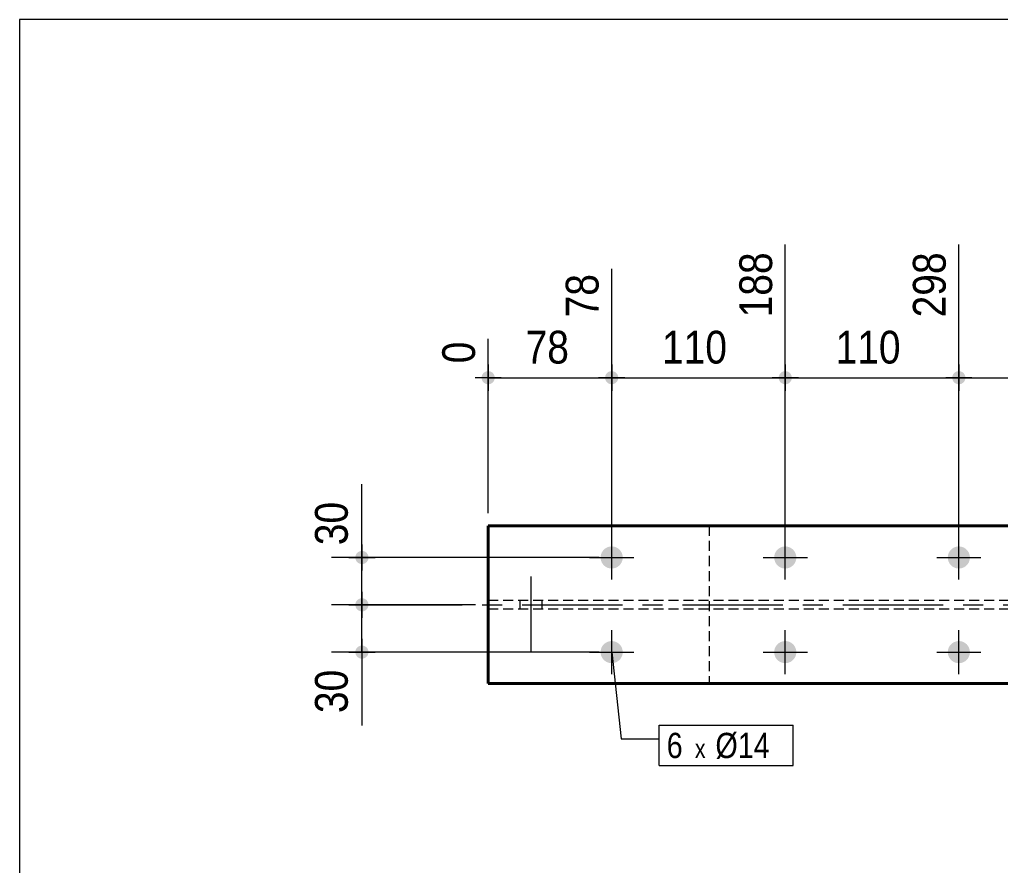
# Model space of a CAD drawing. Header units: millimetres. Extents: x 2 to 287, y 5 to 195.
# Drawn here: x 5 to 82.7, y 128 to 195 of the extents above; entities that cross this region are included whole.
import ezdxf

# ---------------------------------------------------------------- set-up
doc = ezdxf.new("R2010")
doc.units = ezdxf.units.MM
for name, pattern in [('AXES', [12.7, 7.9375, -1.5875, 1.5875, -1.5875]), ('CACHE2', [1.190625, 0.79375, -0.396875]), ('INTERROMPUX2', [9.525, 6.35, -3.175])]:
    doc.linetypes.add(name, pattern=pattern)
for name, color, linetype, lineweight in [('Axe', 1, 'Continuous', 0), ('Boulon', 7, 'Continuous', 0), ('Cache', 7, 'Continuous', 0), ('Cotation', 7, 'Continuous', 0), ('Désignation boulon', 3, 'Continuous', 0), ('Feuille dessin', 5, 'Continuous', 0), ('Piece', 2, 'Continuous', 0)]:
    doc.layers.add(name, color=color, linetype=linetype, lineweight=lineweight)
doc.styles.add('ARIAL', font='ARIAL.TTF')
doc.styles.add('COMIC_SANS_MS', font='COMIC.TTF')

# ---------------------------------------------------------------- blocks, each defined once
blk = doc.blocks.new('*A9')
at = {"layer": 'Boulon'}
for points in [[(52.771, 152.325), (52.768, 152.282), (52.763, 152.24), (52.755, 152.197), (52.746, 152.155), (52.735, 152.114), (52.721, 152.073), (52.706, 152.033), (52.688, 151.994), (52.669, 151.955), (52.648, 151.918), (52.625, 151.882), (52.6, 151.847), (52.574, 151.813), (52.546, 151.78), (52.516, 151.749), (52.485, 151.72), (52.452, 151.692), (52.419, 151.665), (52.383, 151.64), (52.347, 151.617), (52.31, 151.596), (52.271, 151.577), (52.232, 151.56), (52.192, 151.544), (52.151, 151.531), (52.11, 151.519), (52.068, 151.51), (52.026, 151.502), (51.983, 151.497), (51.94, 151.494), (51.897, 151.493), (51.854, 151.494), (51.812, 151.497), (51.769, 151.502), (51.727, 151.51), (51.685, 151.519), (51.643, 151.531), (51.603, 151.544), (51.562, 151.56), (51.523, 151.577), (51.485, 151.596), (51.447, 151.617), (51.411, 151.64), (51.376, 151.665), (51.342, 151.692), (51.31, 151.72), (51.279, 151.749), (51.249, 151.78), (51.221, 151.813), (51.194, 151.847), (51.17, 151.882), (51.147, 151.918), (51.126, 151.955), (51.106, 151.994), (51.089, 152.033), (51.073, 152.073), (51.06, 152.114), (51.049, 152.155), (51.039, 152.197), (51.032, 152.24), (51.027, 152.282), (51.023, 152.325), (51.022, 152.368), (51.023, 152.411), (51.027, 152.454), (51.032, 152.496), (51.039, 152.539), (51.049, 152.581), (51.06, 152.622), (51.073, 152.663), (51.089, 152.703), (51.106, 152.742), (51.126, 152.78), (51.147, 152.818), (51.17, 152.854), (51.194, 152.889), (51.221, 152.923), (51.249, 152.956), (51.279, 152.987), (51.31, 153.016), (51.342, 153.044), (51.376, 153.071), (51.411, 153.095), (51.447, 153.118), (51.485, 153.14), (51.523, 153.159), (51.562, 153.176), (51.603, 153.192), (51.643, 153.205), (51.685, 153.217), (51.727, 153.226), (51.769, 153.233), (51.812, 153.239), (51.854, 153.242), (51.897, 153.243), (51.94, 153.242), (51.983, 153.239), (52.026, 153.233), (52.068, 153.226), (52.11, 153.217), (52.151, 153.205), (52.192, 153.192), (52.232, 153.176), (52.271, 153.159), (52.31, 153.14), (52.347, 153.118), (52.383, 153.095), (52.419, 153.071), (52.452, 153.044), (52.485, 153.016), (52.516, 152.987), (52.546, 152.956), (52.574, 152.923), (52.6, 152.889), (52.625, 152.854), (52.648, 152.818), (52.669, 152.78), (52.688, 152.742), (52.706, 152.703), (52.721, 152.663), (52.735, 152.622), (52.746, 152.581), (52.755, 152.539), (52.763, 152.496), (52.768, 152.454), (52.771, 152.411), (52.772, 152.368)], [(66.521, 152.325), (66.518, 152.282), (66.513, 152.24), (66.505, 152.197), (66.496, 152.155), (66.485, 152.114), (66.471, 152.073), (66.456, 152.033), (66.438, 151.994), (66.419, 151.955), (66.398, 151.918), (66.375, 151.882), (66.35, 151.847), (66.324, 151.813), (66.296, 151.78), (66.266, 151.749), (66.235, 151.72), (66.202, 151.692), (66.169, 151.665), (66.133, 151.64), (66.097, 151.617), (66.06, 151.596), (66.021, 151.577), (65.982, 151.56), (65.942, 151.544), (65.901, 151.531), (65.86, 151.519), (65.818, 151.51), (65.776, 151.502), (65.733, 151.497), (65.69, 151.494), (65.647, 151.493), (65.604, 151.494), (65.562, 151.497), (65.519, 151.502), (65.477, 151.51), (65.435, 151.519), (65.393, 151.531), (65.353, 151.544), (65.312, 151.56), (65.273, 151.577), (65.235, 151.596), (65.197, 151.617), (65.161, 151.64), (65.126, 151.665), (65.092, 151.692), (65.06, 151.72), (65.029, 151.749), (64.999, 151.78), (64.971, 151.813), (64.944, 151.847), (64.92, 151.882), (64.897, 151.918), (64.876, 151.955), (64.856, 151.994), (64.839, 152.033), (64.823, 152.073), (64.81, 152.114), (64.799, 152.155), (64.789, 152.197), (64.782, 152.24), (64.777, 152.282), (64.773, 152.325), (64.772, 152.368), (64.773, 152.411), (64.777, 152.454), (64.782, 152.496), (64.789, 152.539), (64.799, 152.581), (64.81, 152.622), (64.823, 152.663), (64.839, 152.703), (64.856, 152.742), (64.876, 152.78), (64.897, 152.818), (64.92, 152.854), (64.944, 152.889), (64.971, 152.923), (64.999, 152.956), (65.029, 152.987), (65.06, 153.016), (65.092, 153.044), (65.126, 153.071), (65.161, 153.095), (65.197, 153.118), (65.235, 153.14), (65.273, 153.159), (65.312, 153.176), (65.353, 153.192), (65.393, 153.205), (65.435, 153.217), (65.477, 153.226), (65.519, 153.233), (65.562, 153.239), (65.604, 153.242), (65.647, 153.243), (65.69, 153.242), (65.733, 153.239), (65.776, 153.233), (65.818, 153.226), (65.86, 153.217), (65.901, 153.205), (65.942, 153.192), (65.982, 153.176), (66.021, 153.159), (66.06, 153.14), (66.097, 153.118), (66.133, 153.095), (66.169, 153.071), (66.202, 153.044), (66.235, 153.016), (66.266, 152.987), (66.296, 152.956), (66.324, 152.923), (66.35, 152.889), (66.375, 152.854), (66.398, 152.818), (66.419, 152.78), (66.438, 152.742), (66.456, 152.703), (66.471, 152.663), (66.485, 152.622), (66.496, 152.581), (66.505, 152.539), (66.513, 152.496), (66.518, 152.454), (66.521, 152.411), (66.522, 152.368)], [(80.271, 152.325), (80.268, 152.282), (80.263, 152.24), (80.255, 152.197), (80.246, 152.155), (80.235, 152.114), (80.221, 152.073), (80.206, 152.033), (80.188, 151.994), (80.169, 151.955), (80.148, 151.918), (80.125, 151.882), (80.1, 151.847), (80.074, 151.813), (80.046, 151.78), (80.016, 151.749), (79.985, 151.72), (79.952, 151.692), (79.919, 151.665), (79.883, 151.64), (79.847, 151.617), (79.81, 151.596), (79.771, 151.577), (79.732, 151.56), (79.692, 151.544), (79.651, 151.531), (79.61, 151.519), (79.568, 151.51), (79.526, 151.502), (79.483, 151.497), (79.44, 151.494), (79.397, 151.493), (79.354, 151.494), (79.312, 151.497), (79.269, 151.502), (79.227, 151.51), (79.185, 151.519), (79.143, 151.531), (79.103, 151.544), (79.062, 151.56), (79.023, 151.577), (78.985, 151.596), (78.947, 151.617), (78.911, 151.64), (78.876, 151.665), (78.842, 151.692), (78.81, 151.72), (78.779, 151.749), (78.749, 151.78), (78.721, 151.813), (78.694, 151.847), (78.67, 151.882), (78.647, 151.918), (78.626, 151.955), (78.606, 151.994), (78.589, 152.033), (78.573, 152.073), (78.56, 152.114), (78.549, 152.155), (78.539, 152.197), (78.532, 152.24), (78.527, 152.282), (78.523, 152.325), (78.522, 152.368), (78.523, 152.411), (78.527, 152.454), (78.532, 152.496), (78.539, 152.539), (78.549, 152.581), (78.56, 152.622), (78.573, 152.663), (78.589, 152.703), (78.606, 152.742), (78.626, 152.78), (78.647, 152.818), (78.67, 152.854), (78.694, 152.889), (78.721, 152.923), (78.749, 152.956), (78.779, 152.987), (78.81, 153.016), (78.842, 153.044), (78.876, 153.071), (78.911, 153.095), (78.947, 153.118), (78.985, 153.14), (79.023, 153.159), (79.062, 153.176), (79.103, 153.192), (79.143, 153.205), (79.185, 153.217), (79.227, 153.226), (79.269, 153.233), (79.312, 153.239), (79.354, 153.242), (79.397, 153.243), (79.44, 153.242), (79.483, 153.239), (79.526, 153.233), (79.568, 153.226), (79.61, 153.217), (79.651, 153.205), (79.692, 153.192), (79.732, 153.176), (79.771, 153.159), (79.81, 153.14), (79.847, 153.118), (79.883, 153.095), (79.919, 153.071), (79.952, 153.044), (79.985, 153.016), (80.016, 152.987), (80.046, 152.956), (80.074, 152.923), (80.1, 152.889), (80.125, 152.854), (80.148, 152.818), (80.169, 152.78), (80.188, 152.742), (80.206, 152.703), (80.221, 152.663), (80.235, 152.622), (80.246, 152.581), (80.255, 152.539), (80.263, 152.496), (80.268, 152.454), (80.271, 152.411), (80.272, 152.368)], [(52.771, 144.825), (52.768, 144.782), (52.763, 144.74), (52.755, 144.697), (52.746, 144.655), (52.735, 144.614), (52.721, 144.573), (52.706, 144.533), (52.688, 144.494), (52.669, 144.455), (52.648, 144.418), (52.625, 144.382), (52.6, 144.347), (52.574, 144.313), (52.546, 144.28), (52.516, 144.249), (52.485, 144.22), (52.452, 144.192), (52.419, 144.165), (52.383, 144.14), (52.347, 144.117), (52.31, 144.096), (52.271, 144.077), (52.232, 144.06), (52.192, 144.044), (52.151, 144.031), (52.11, 144.019), (52.068, 144.01), (52.026, 144.002), (51.983, 143.997), (51.94, 143.994), (51.897, 143.993), (51.854, 143.994), (51.812, 143.997), (51.769, 144.002), (51.727, 144.01), (51.685, 144.019), (51.643, 144.031), (51.603, 144.044), (51.562, 144.06), (51.523, 144.077), (51.485, 144.096), (51.447, 144.117), (51.411, 144.14), (51.376, 144.165), (51.342, 144.192), (51.31, 144.22), (51.279, 144.249), (51.249, 144.28), (51.221, 144.313), (51.194, 144.347), (51.17, 144.382), (51.147, 144.418), (51.126, 144.455), (51.106, 144.494), (51.089, 144.533), (51.073, 144.573), (51.06, 144.614), (51.049, 144.655), (51.039, 144.697), (51.032, 144.74), (51.027, 144.782), (51.023, 144.825), (51.022, 144.868), (51.023, 144.911), (51.027, 144.954), (51.032, 144.996), (51.039, 145.039), (51.049, 145.081), (51.06, 145.122), (51.073, 145.163), (51.089, 145.203), (51.106, 145.242), (51.126, 145.28), (51.147, 145.318), (51.17, 145.354), (51.194, 145.389), (51.221, 145.423), (51.249, 145.456), (51.279, 145.487), (51.31, 145.516), (51.342, 145.544), (51.376, 145.571), (51.411, 145.595), (51.447, 145.618), (51.485, 145.64), (51.523, 145.659), (51.562, 145.676), (51.603, 145.692), (51.643, 145.705), (51.685, 145.717), (51.727, 145.726), (51.769, 145.733), (51.812, 145.739), (51.854, 145.742), (51.897, 145.743), (51.94, 145.742), (51.983, 145.739), (52.026, 145.733), (52.068, 145.726), (52.11, 145.717), (52.151, 145.705), (52.192, 145.692), (52.232, 145.676), (52.271, 145.659), (52.31, 145.64), (52.347, 145.618), (52.383, 145.595), (52.419, 145.571), (52.452, 145.544), (52.485, 145.516), (52.516, 145.487), (52.546, 145.456), (52.574, 145.423), (52.6, 145.389), (52.625, 145.354), (52.648, 145.318), (52.669, 145.28), (52.688, 145.242), (52.706, 145.203), (52.721, 145.163), (52.735, 145.122), (52.746, 145.081), (52.755, 145.039), (52.763, 144.996), (52.768, 144.954), (52.771, 144.911), (52.772, 144.868)], [(66.521, 144.825), (66.518, 144.782), (66.513, 144.74), (66.505, 144.697), (66.496, 144.655), (66.485, 144.614), (66.471, 144.573), (66.456, 144.533), (66.438, 144.494), (66.419, 144.455), (66.398, 144.418), (66.375, 144.382), (66.35, 144.347), (66.324, 144.313), (66.296, 144.28), (66.266, 144.249), (66.235, 144.22), (66.202, 144.192), (66.169, 144.165), (66.133, 144.14), (66.097, 144.117), (66.06, 144.096), (66.021, 144.077), (65.982, 144.06), (65.942, 144.044), (65.901, 144.031), (65.86, 144.019), (65.818, 144.01), (65.776, 144.002), (65.733, 143.997), (65.69, 143.994), (65.647, 143.993), (65.604, 143.994), (65.562, 143.997), (65.519, 144.002), (65.477, 144.01), (65.435, 144.019), (65.393, 144.031), (65.353, 144.044), (65.312, 144.06), (65.273, 144.077), (65.235, 144.096), (65.197, 144.117), (65.161, 144.14), (65.126, 144.165), (65.092, 144.192), (65.06, 144.22), (65.029, 144.249), (64.999, 144.28), (64.971, 144.313), (64.944, 144.347), (64.92, 144.382), (64.897, 144.418), (64.876, 144.455), (64.856, 144.494), (64.839, 144.533), (64.823, 144.573), (64.81, 144.614), (64.799, 144.655), (64.789, 144.697), (64.782, 144.74), (64.777, 144.782), (64.773, 144.825), (64.772, 144.868), (64.773, 144.911), (64.777, 144.954), (64.782, 144.996), (64.789, 145.039), (64.799, 145.081), (64.81, 145.122), (64.823, 145.163), (64.839, 145.203), (64.856, 145.242), (64.876, 145.28), (64.897, 145.318), (64.92, 145.354), (64.944, 145.389), (64.971, 145.423), (64.999, 145.456), (65.029, 145.487), (65.06, 145.516), (65.092, 145.544), (65.126, 145.571), (65.161, 145.595), (65.197, 145.618), (65.235, 145.64), (65.273, 145.659), (65.312, 145.676), (65.353, 145.692), (65.393, 145.705), (65.435, 145.717), (65.477, 145.726), (65.519, 145.733), (65.562, 145.739), (65.604, 145.742), (65.647, 145.743), (65.69, 145.742), (65.733, 145.739), (65.776, 145.733), (65.818, 145.726), (65.86, 145.717), (65.901, 145.705), (65.942, 145.692), (65.982, 145.676), (66.021, 145.659), (66.06, 145.64), (66.097, 145.618), (66.133, 145.595), (66.169, 145.571), (66.202, 145.544), (66.235, 145.516), (66.266, 145.487), (66.296, 145.456), (66.324, 145.423), (66.35, 145.389), (66.375, 145.354), (66.398, 145.318), (66.419, 145.28), (66.438, 145.242), (66.456, 145.203), (66.471, 145.163), (66.485, 145.122), (66.496, 145.081), (66.505, 145.039), (66.513, 144.996), (66.518, 144.954), (66.521, 144.911), (66.522, 144.868)], [(80.271, 144.825), (80.268, 144.782), (80.263, 144.74), (80.255, 144.697), (80.246, 144.655), (80.235, 144.614), (80.221, 144.573), (80.206, 144.533), (80.188, 144.494), (80.169, 144.455), (80.148, 144.418), (80.125, 144.382), (80.1, 144.347), (80.074, 144.313), (80.046, 144.28), (80.016, 144.249), (79.985, 144.22), (79.952, 144.192), (79.919, 144.165), (79.883, 144.14), (79.847, 144.117), (79.81, 144.096), (79.771, 144.077), (79.732, 144.06), (79.692, 144.044), (79.651, 144.031), (79.61, 144.019), (79.568, 144.01), (79.526, 144.002), (79.483, 143.997), (79.44, 143.994), (79.397, 143.993), (79.354, 143.994), (79.312, 143.997), (79.269, 144.002), (79.227, 144.01), (79.185, 144.019), (79.143, 144.031), (79.103, 144.044), (79.062, 144.06), (79.023, 144.077), (78.985, 144.096), (78.947, 144.117), (78.911, 144.14), (78.876, 144.165), (78.842, 144.192), (78.81, 144.22), (78.779, 144.249), (78.749, 144.28), (78.721, 144.313), (78.694, 144.347), (78.67, 144.382), (78.647, 144.418), (78.626, 144.455), (78.606, 144.494), (78.589, 144.533), (78.573, 144.573), (78.56, 144.614), (78.549, 144.655), (78.539, 144.697), (78.532, 144.74), (78.527, 144.782), (78.523, 144.825), (78.522, 144.868), (78.523, 144.911), (78.527, 144.954), (78.532, 144.996), (78.539, 145.039), (78.549, 145.081), (78.56, 145.122), (78.573, 145.163), (78.589, 145.203), (78.606, 145.242), (78.626, 145.28), (78.647, 145.318), (78.67, 145.354), (78.694, 145.389), (78.721, 145.423), (78.749, 145.456), (78.779, 145.487), (78.81, 145.516), (78.842, 145.544), (78.876, 145.571), (78.911, 145.595), (78.947, 145.618), (78.985, 145.64), (79.023, 145.659), (79.062, 145.676), (79.103, 145.692), (79.143, 145.705), (79.185, 145.717), (79.227, 145.726), (79.269, 145.733), (79.312, 145.739), (79.354, 145.742), (79.397, 145.743), (79.44, 145.742), (79.483, 145.739), (79.526, 145.733), (79.568, 145.726), (79.61, 145.717), (79.651, 145.705), (79.692, 145.692), (79.732, 145.676), (79.771, 145.659), (79.81, 145.64), (79.847, 145.618), (79.883, 145.595), (79.919, 145.571), (79.952, 145.544), (79.985, 145.516), (80.016, 145.487), (80.046, 145.456), (80.074, 145.423), (80.1, 145.389), (80.125, 145.354), (80.148, 145.318), (80.169, 145.28), (80.188, 145.242), (80.206, 145.203), (80.221, 145.163), (80.235, 145.122), (80.246, 145.081), (80.255, 145.039), (80.263, 144.996), (80.268, 144.954), (80.271, 144.911), (80.272, 144.868)]]:
    blk.add_hatch(color=256, dxfattribs=at).paths.add_polyline_path(points, flags=17)
at = {"layer": 'Boulon', "linetype": 'Continuous', "lineweight": 0}
for p, q in [((51.897, 150.618), (51.897, 154.118)), ((65.647, 150.618), (65.647, 154.118)), ((79.397, 150.618), (79.397, 154.118)), ((50.147, 152.368), (53.647, 152.368)), ((63.897, 152.368), (67.397, 152.368)), ((77.647, 152.368), (81.147, 152.368)), ((51.897, 143.118), (51.897, 146.618)), ((65.647, 143.118), (65.647, 146.618)), ((79.397, 143.118), (79.397, 146.618)), ((50.147, 144.868), (53.647, 144.868)), ((63.897, 144.868), (67.397, 144.868)), ((77.647, 144.868), (81.147, 144.868))]:
    blk.add_line(p, q, dxfattribs=at)
blk = doc.blocks.new('*A11')
at = {"layer": 'Boulon', "linetype": 'INTERROMPUX2', "lineweight": 0}
for p, q in [((45.492089, 150.867769), (45.492089, 144.867769)), ((45.492089, 150.867769), (45.492089, 144.867769)), ((44.617089, 148.967769), (44.617089, 148.267769)), ((44.617089, 148.967769), (44.617089, 148.267769)), ((46.367089, 148.967769), (46.367089, 148.267769)), ((46.367089, 148.967769), (46.367089, 148.267769))]:
    blk.add_line(p, q, dxfattribs=at)
blk = doc.blocks.new('*A12')
at = {"layer": 'Axe', "color": 1, "linetype": 'AXES', "lineweight": 15}
blk.add_line((32.114848, 148.617769), (110.768494, 148.617769), dxfattribs=at)
at = {"layer": 'Cache', "color": 7, "linetype": 'CACHE2', "lineweight": 20}
for p, q in [((59.616037, 154.867769), (59.616037, 142.367769)), ((110.768494, 148.967769), (42.114848, 148.967769)), ((110.768494, 148.267769), (42.114848, 148.267769))]:
    blk.add_line(p, q, dxfattribs=at)
at = {"layer": 'Piece', "color": 2, "linetype": 'Continuous', "lineweight": 40}
for p, q in [((42.114848, 142.367769), (42.114848, 154.867769)), ((42.114848, 154.867769), (110.768494, 154.867769)), ((110.768494, 142.367769), (42.114848, 142.367769))]:
    blk.add_line(p, q, dxfattribs=at)
blk = doc.blocks.new('*A13')
at = {"layer": 'Feuille dessin', "linetype": 'Continuous', "lineweight": 0}
for p, q in [((282, 195), (5, 195)), ((5, 195), (5, 5))]:
    blk.add_line(p, q, dxfattribs=at)
blk = doc.blocks.new('*A34')
at = {"layer": 'Cotation'}
for points in [[(32.089, 148.098), (32.064, 148.1), (32.039, 148.103), (32.013, 148.108), (31.988, 148.113), (31.964, 148.12), (31.94, 148.128), (31.916, 148.137), (31.893, 148.148), (31.87, 148.159), (31.848, 148.172), (31.826, 148.185), (31.805, 148.2), (31.785, 148.216), (31.766, 148.232), (31.747, 148.25), (31.73, 148.269), (31.713, 148.288), (31.697, 148.308), (31.682, 148.329), (31.669, 148.35), (31.656, 148.373), (31.645, 148.395), (31.634, 148.419), (31.625, 148.443), (31.617, 148.467), (31.61, 148.491), (31.605, 148.516), (31.6, 148.541), (31.597, 148.567), (31.595, 148.592), (31.595, 148.618), (31.595, 148.643), (31.597, 148.669), (31.6, 148.694), (31.605, 148.719), (31.61, 148.744), (31.617, 148.769), (31.625, 148.793), (31.634, 148.817), (31.645, 148.84), (31.656, 148.863), (31.669, 148.885), (31.682, 148.907), (31.697, 148.928), (31.713, 148.948), (31.73, 148.967), (31.747, 148.985), (31.766, 149.003), (31.785, 149.02), (31.805, 149.035), (31.826, 149.05), (31.848, 149.064), (31.87, 149.076), (31.893, 149.088), (31.916, 149.098), (31.94, 149.107), (31.964, 149.115), (31.988, 149.122), (32.013, 149.128), (32.039, 149.132), (32.064, 149.135), (32.089, 149.137), (32.115, 149.138), (32.14, 149.137), (32.166, 149.135), (32.191, 149.132), (32.216, 149.128), (32.241, 149.122), (32.266, 149.115), (32.29, 149.107), (32.314, 149.098), (32.337, 149.088), (32.36, 149.076), (32.382, 149.064), (32.404, 149.05), (32.425, 149.035), (32.445, 149.02), (32.464, 149.003), (32.483, 148.985), (32.5, 148.967), (32.517, 148.948), (32.533, 148.928), (32.547, 148.907), (32.561, 148.885), (32.573, 148.863), (32.585, 148.84), (32.595, 148.817), (32.604, 148.793), (32.612, 148.769), (32.619, 148.744), (32.625, 148.719), (32.629, 148.694), (32.632, 148.669), (32.634, 148.643), (32.635, 148.618), (32.634, 148.592), (32.632, 148.567), (32.629, 148.541), (32.625, 148.516), (32.619, 148.491), (32.612, 148.467), (32.604, 148.443), (32.595, 148.419), (32.585, 148.395), (32.573, 148.373), (32.561, 148.35), (32.547, 148.329), (32.533, 148.308), (32.517, 148.288), (32.5, 148.269), (32.483, 148.25), (32.464, 148.232), (32.445, 148.216), (32.425, 148.2), (32.404, 148.185), (32.382, 148.172), (32.36, 148.159), (32.337, 148.148), (32.314, 148.137), (32.29, 148.128), (32.266, 148.12), (32.241, 148.113), (32.216, 148.108), (32.191, 148.103), (32.166, 148.1), (32.14, 148.098), (32.115, 148.098)], [(32.089, 144.349), (32.064, 144.35), (32.039, 144.354), (32.013, 144.358), (31.988, 144.364), (31.964, 144.37), (31.94, 144.378), (31.916, 144.388), (31.893, 144.398), (31.87, 144.409), (31.848, 144.422), (31.826, 144.436), (31.805, 144.45), (31.785, 144.466), (31.766, 144.483), (31.747, 144.5), (31.73, 144.519), (31.713, 144.538), (31.697, 144.558), (31.682, 144.579), (31.669, 144.601), (31.656, 144.623), (31.645, 144.646), (31.634, 144.669), (31.625, 144.693), (31.617, 144.717), (31.61, 144.742), (31.605, 144.767), (31.6, 144.792), (31.597, 144.817), (31.595, 144.842), (31.595, 144.868), (31.595, 144.893), (31.597, 144.919), (31.6, 144.944), (31.605, 144.969), (31.61, 144.994), (31.617, 145.019), (31.625, 145.043), (31.634, 145.067), (31.645, 145.09), (31.656, 145.113), (31.669, 145.135), (31.682, 145.157), (31.697, 145.178), (31.713, 145.198), (31.73, 145.217), (31.747, 145.236), (31.766, 145.253), (31.785, 145.27), (31.805, 145.286), (31.826, 145.3), (31.848, 145.314), (31.87, 145.327), (31.893, 145.338), (31.916, 145.348), (31.94, 145.358), (31.964, 145.366), (31.988, 145.372), (32.013, 145.378), (32.039, 145.382), (32.064, 145.385), (32.089, 145.387), (32.115, 145.388), (32.14, 145.387), (32.166, 145.385), (32.191, 145.382), (32.216, 145.378), (32.241, 145.372), (32.266, 145.366), (32.29, 145.358), (32.314, 145.348), (32.337, 145.338), (32.36, 145.327), (32.382, 145.314), (32.404, 145.3), (32.425, 145.286), (32.445, 145.27), (32.464, 145.253), (32.483, 145.236), (32.5, 145.217), (32.517, 145.198), (32.533, 145.178), (32.547, 145.157), (32.561, 145.135), (32.573, 145.113), (32.585, 145.09), (32.595, 145.067), (32.604, 145.043), (32.612, 145.019), (32.619, 144.994), (32.625, 144.969), (32.629, 144.944), (32.632, 144.919), (32.634, 144.893), (32.635, 144.868), (32.634, 144.842), (32.632, 144.817), (32.629, 144.792), (32.625, 144.767), (32.619, 144.742), (32.612, 144.717), (32.604, 144.693), (32.595, 144.669), (32.585, 144.646), (32.573, 144.623), (32.561, 144.601), (32.547, 144.579), (32.533, 144.558), (32.517, 144.538), (32.5, 144.519), (32.483, 144.5), (32.464, 144.483), (32.445, 144.466), (32.425, 144.45), (32.404, 144.436), (32.382, 144.422), (32.36, 144.409), (32.337, 144.398), (32.314, 144.388), (32.29, 144.378), (32.266, 144.37), (32.241, 144.364), (32.216, 144.358), (32.191, 144.354), (32.166, 144.35), (32.14, 144.349), (32.115, 144.348)]]:
    blk.add_hatch(color=256, dxfattribs=at).paths.add_polyline_path(points, flags=17)
at = {"layer": 'Cotation', "linetype": 'Continuous', "lineweight": 0}
for p, q in [((32.115, 149.658), (32.115, 147.578)), ((32.115, 148.618), (32.115, 149.658)), ((41.115, 148.618), (29.695, 148.618)), ((31.075, 148.618), (33.155, 148.618)), ((32.115, 144.868), (32.115, 148.618)), ((32.115, 145.908), (32.115, 143.828)), ((50.897, 144.868), (29.695, 144.868)), ((31.075, 144.868), (33.155, 144.868)), ((32.115, 144.868), (32.115, 139.061)), ((32.115, 144.868), (32.115, 139.061))]:
    blk.add_line(p, q, dxfattribs=at)
at = {"layer": 'Cotation'}
for p in [(32.115, 148.618), (32.115, 144.868)]:
    blk.add_point(p, dxfattribs=at)
at = {"layer": 'Cotation', "style": 'ARIAL', "width": 0.85}
blk.add_text('30', height=2.6, rotation=90.00021, dxfattribs=at).set_placement((30.995, 140.036))
blk = doc.blocks.new('*A35')
at = {"layer": 'Cotation'}
for points in [[(32.089, 151.849), (32.064, 151.85), (32.039, 151.854), (32.013, 151.858), (31.988, 151.864), (31.964, 151.87), (31.94, 151.878), (31.916, 151.888), (31.893, 151.898), (31.87, 151.909), (31.848, 151.922), (31.826, 151.936), (31.805, 151.95), (31.785, 151.966), (31.766, 151.983), (31.747, 152), (31.73, 152.019), (31.713, 152.038), (31.697, 152.058), (31.682, 152.079), (31.669, 152.101), (31.656, 152.123), (31.645, 152.146), (31.634, 152.169), (31.625, 152.193), (31.617, 152.217), (31.61, 152.242), (31.605, 152.267), (31.6, 152.292), (31.597, 152.317), (31.595, 152.342), (31.595, 152.368), (31.595, 152.393), (31.597, 152.419), (31.6, 152.444), (31.605, 152.469), (31.61, 152.494), (31.617, 152.519), (31.625, 152.543), (31.634, 152.567), (31.645, 152.59), (31.656, 152.613), (31.669, 152.635), (31.682, 152.657), (31.697, 152.678), (31.713, 152.698), (31.73, 152.717), (31.747, 152.736), (31.766, 152.753), (31.785, 152.77), (31.805, 152.786), (31.826, 152.8), (31.848, 152.814), (31.87, 152.827), (31.893, 152.838), (31.916, 152.848), (31.94, 152.858), (31.964, 152.866), (31.988, 152.872), (32.013, 152.878), (32.039, 152.882), (32.064, 152.885), (32.089, 152.887), (32.115, 152.888), (32.14, 152.887), (32.166, 152.885), (32.191, 152.882), (32.216, 152.878), (32.241, 152.872), (32.266, 152.866), (32.29, 152.858), (32.314, 152.848), (32.337, 152.838), (32.36, 152.827), (32.382, 152.814), (32.404, 152.8), (32.425, 152.786), (32.445, 152.77), (32.464, 152.753), (32.483, 152.736), (32.5, 152.717), (32.517, 152.698), (32.533, 152.678), (32.547, 152.657), (32.561, 152.635), (32.573, 152.613), (32.585, 152.59), (32.595, 152.567), (32.604, 152.543), (32.612, 152.519), (32.619, 152.494), (32.625, 152.469), (32.629, 152.444), (32.632, 152.419), (32.634, 152.393), (32.635, 152.368), (32.634, 152.342), (32.632, 152.317), (32.629, 152.292), (32.625, 152.267), (32.619, 152.242), (32.612, 152.217), (32.604, 152.193), (32.595, 152.169), (32.585, 152.146), (32.573, 152.123), (32.561, 152.101), (32.547, 152.079), (32.533, 152.058), (32.517, 152.038), (32.5, 152.019), (32.483, 152), (32.464, 151.983), (32.445, 151.966), (32.425, 151.95), (32.404, 151.936), (32.382, 151.922), (32.36, 151.909), (32.337, 151.898), (32.314, 151.888), (32.29, 151.878), (32.266, 151.87), (32.241, 151.864), (32.216, 151.858), (32.191, 151.854), (32.166, 151.85), (32.14, 151.849), (32.115, 151.848)], [(32.089, 148.098), (32.064, 148.1), (32.039, 148.103), (32.013, 148.108), (31.988, 148.113), (31.964, 148.12), (31.94, 148.128), (31.916, 148.137), (31.893, 148.148), (31.87, 148.159), (31.848, 148.172), (31.826, 148.185), (31.805, 148.2), (31.785, 148.216), (31.766, 148.232), (31.747, 148.25), (31.73, 148.269), (31.713, 148.288), (31.697, 148.308), (31.682, 148.329), (31.669, 148.35), (31.656, 148.373), (31.645, 148.395), (31.634, 148.419), (31.625, 148.443), (31.617, 148.467), (31.61, 148.491), (31.605, 148.516), (31.6, 148.541), (31.597, 148.567), (31.595, 148.592), (31.595, 148.618), (31.595, 148.643), (31.597, 148.669), (31.6, 148.694), (31.605, 148.719), (31.61, 148.744), (31.617, 148.769), (31.625, 148.793), (31.634, 148.817), (31.645, 148.84), (31.656, 148.863), (31.669, 148.885), (31.682, 148.907), (31.697, 148.928), (31.713, 148.948), (31.73, 148.967), (31.747, 148.985), (31.766, 149.003), (31.785, 149.02), (31.805, 149.035), (31.826, 149.05), (31.848, 149.064), (31.87, 149.076), (31.893, 149.088), (31.916, 149.098), (31.94, 149.107), (31.964, 149.115), (31.988, 149.122), (32.013, 149.128), (32.039, 149.132), (32.064, 149.135), (32.089, 149.137), (32.115, 149.138), (32.14, 149.137), (32.166, 149.135), (32.191, 149.132), (32.216, 149.128), (32.241, 149.122), (32.266, 149.115), (32.29, 149.107), (32.314, 149.098), (32.337, 149.088), (32.36, 149.076), (32.382, 149.064), (32.404, 149.05), (32.425, 149.035), (32.445, 149.02), (32.464, 149.003), (32.483, 148.985), (32.5, 148.967), (32.517, 148.948), (32.533, 148.928), (32.547, 148.907), (32.561, 148.885), (32.573, 148.863), (32.585, 148.84), (32.595, 148.817), (32.604, 148.793), (32.612, 148.769), (32.619, 148.744), (32.625, 148.719), (32.629, 148.694), (32.632, 148.669), (32.634, 148.643), (32.635, 148.618), (32.634, 148.592), (32.632, 148.567), (32.629, 148.541), (32.625, 148.516), (32.619, 148.491), (32.612, 148.467), (32.604, 148.443), (32.595, 148.419), (32.585, 148.395), (32.573, 148.373), (32.561, 148.35), (32.547, 148.329), (32.533, 148.308), (32.517, 148.288), (32.5, 148.269), (32.483, 148.25), (32.464, 148.232), (32.445, 148.216), (32.425, 148.2), (32.404, 148.185), (32.382, 148.172), (32.36, 148.159), (32.337, 148.148), (32.314, 148.137), (32.29, 148.128), (32.266, 148.12), (32.241, 148.113), (32.216, 148.108), (32.191, 148.103), (32.166, 148.1), (32.14, 148.098), (32.115, 148.098)]]:
    blk.add_hatch(color=256, dxfattribs=at).paths.add_polyline_path(points, flags=17)
at = {"layer": 'Cotation', "linetype": 'Continuous', "lineweight": 0}
for p, q in [((32.115, 152.368), (32.115, 158.175)), ((32.115, 152.368), (32.115, 158.175)), ((32.115, 153.408), (32.115, 151.328)), ((50.897, 152.368), (29.695, 152.368)), ((31.075, 152.368), (33.155, 152.368)), ((32.115, 148.618), (32.115, 152.368)), ((32.115, 149.658), (32.115, 147.578)), ((41.115, 148.618), (29.695, 148.618)), ((31.075, 148.618), (33.155, 148.618)), ((32.115, 148.618), (32.115, 147.578))]:
    blk.add_line(p, q, dxfattribs=at)
at = {"layer": 'Cotation'}
for p in [(32.115, 152.368), (32.115, 148.618)]:
    blk.add_point(p, dxfattribs=at)
at = {"layer": 'Cotation', "style": 'ARIAL', "width": 0.85}
blk.add_text('30', height=2.6, rotation=90.00021, dxfattribs=at).set_placement((30.995, 153.343))
blk = doc.blocks.new('*A40')
at = {"layer": 'Cotation'}
for points in [[(42.089, 166.098), (42.064, 166.1), (42.039, 166.103), (42.013, 166.108), (41.988, 166.113), (41.964, 166.12), (41.94, 166.128), (41.916, 166.137), (41.893, 166.148), (41.87, 166.159), (41.848, 166.172), (41.826, 166.185), (41.805, 166.2), (41.785, 166.216), (41.766, 166.232), (41.747, 166.25), (41.73, 166.269), (41.713, 166.288), (41.697, 166.308), (41.682, 166.329), (41.669, 166.35), (41.656, 166.373), (41.645, 166.395), (41.634, 166.419), (41.625, 166.443), (41.617, 166.467), (41.61, 166.491), (41.605, 166.516), (41.6, 166.541), (41.597, 166.567), (41.595, 166.592), (41.595, 166.618), (41.595, 166.643), (41.597, 166.669), (41.6, 166.694), (41.605, 166.719), (41.61, 166.744), (41.617, 166.769), (41.625, 166.793), (41.634, 166.817), (41.645, 166.84), (41.656, 166.863), (41.669, 166.885), (41.682, 166.907), (41.697, 166.928), (41.713, 166.948), (41.73, 166.967), (41.747, 166.985), (41.766, 167.003), (41.785, 167.02), (41.805, 167.035), (41.826, 167.05), (41.848, 167.064), (41.87, 167.076), (41.893, 167.088), (41.916, 167.098), (41.94, 167.107), (41.964, 167.115), (41.988, 167.122), (42.013, 167.128), (42.039, 167.132), (42.064, 167.135), (42.089, 167.137), (42.115, 167.138), (42.14, 167.137), (42.166, 167.135), (42.191, 167.132), (42.216, 167.128), (42.241, 167.122), (42.266, 167.115), (42.29, 167.107), (42.314, 167.098), (42.337, 167.088), (42.36, 167.076), (42.382, 167.064), (42.404, 167.05), (42.425, 167.035), (42.445, 167.02), (42.464, 167.003), (42.483, 166.985), (42.5, 166.967), (42.517, 166.948), (42.533, 166.928), (42.547, 166.907), (42.561, 166.885), (42.573, 166.863), (42.585, 166.84), (42.595, 166.817), (42.604, 166.793), (42.612, 166.769), (42.619, 166.744), (42.625, 166.719), (42.629, 166.694), (42.632, 166.669), (42.634, 166.643), (42.635, 166.618), (42.634, 166.592), (42.632, 166.567), (42.629, 166.541), (42.625, 166.516), (42.619, 166.491), (42.612, 166.467), (42.604, 166.443), (42.595, 166.419), (42.585, 166.395), (42.573, 166.373), (42.561, 166.35), (42.547, 166.329), (42.533, 166.308), (42.517, 166.288), (42.5, 166.269), (42.483, 166.25), (42.464, 166.232), (42.445, 166.216), (42.425, 166.2), (42.404, 166.185), (42.382, 166.172), (42.36, 166.159), (42.337, 166.148), (42.314, 166.137), (42.29, 166.128), (42.266, 166.12), (42.241, 166.113), (42.216, 166.108), (42.191, 166.103), (42.166, 166.1), (42.14, 166.098), (42.115, 166.098)], [(51.872, 166.098), (51.846, 166.1), (51.821, 166.103), (51.796, 166.108), (51.771, 166.113), (51.746, 166.12), (51.722, 166.128), (51.698, 166.137), (51.675, 166.148), (51.652, 166.159), (51.63, 166.172), (51.608, 166.185), (51.588, 166.2), (51.567, 166.216), (51.548, 166.232), (51.53, 166.25), (51.512, 166.269), (51.495, 166.288), (51.48, 166.308), (51.465, 166.329), (51.451, 166.35), (51.439, 166.373), (51.427, 166.395), (51.417, 166.419), (51.408, 166.443), (51.4, 166.467), (51.393, 166.491), (51.387, 166.516), (51.383, 166.541), (51.38, 166.567), (51.378, 166.592), (51.377, 166.618), (51.378, 166.643), (51.38, 166.669), (51.383, 166.694), (51.387, 166.719), (51.393, 166.744), (51.4, 166.769), (51.408, 166.793), (51.417, 166.817), (51.427, 166.84), (51.439, 166.863), (51.451, 166.885), (51.465, 166.907), (51.48, 166.928), (51.495, 166.948), (51.512, 166.967), (51.53, 166.985), (51.548, 167.003), (51.567, 167.02), (51.588, 167.035), (51.608, 167.05), (51.63, 167.064), (51.652, 167.076), (51.675, 167.088), (51.698, 167.098), (51.722, 167.107), (51.746, 167.115), (51.771, 167.122), (51.796, 167.128), (51.821, 167.132), (51.846, 167.135), (51.872, 167.137), (51.897, 167.138), (51.923, 167.137), (51.948, 167.135), (51.974, 167.132), (51.999, 167.128), (52.024, 167.122), (52.048, 167.115), (52.072, 167.107), (52.096, 167.098), (52.12, 167.088), (52.142, 167.076), (52.165, 167.064), (52.186, 167.05), (52.207, 167.035), (52.227, 167.02), (52.246, 167.003), (52.265, 166.985), (52.283, 166.967), (52.299, 166.948), (52.315, 166.928), (52.33, 166.907), (52.343, 166.885), (52.356, 166.863), (52.367, 166.84), (52.378, 166.817), (52.387, 166.793), (52.395, 166.769), (52.402, 166.744), (52.407, 166.719), (52.412, 166.694), (52.415, 166.669), (52.417, 166.643), (52.417, 166.618), (52.417, 166.592), (52.415, 166.567), (52.412, 166.541), (52.407, 166.516), (52.402, 166.491), (52.395, 166.467), (52.387, 166.443), (52.378, 166.419), (52.367, 166.395), (52.356, 166.373), (52.343, 166.35), (52.33, 166.329), (52.315, 166.308), (52.299, 166.288), (52.283, 166.269), (52.265, 166.25), (52.246, 166.232), (52.227, 166.216), (52.207, 166.2), (52.186, 166.185), (52.165, 166.172), (52.142, 166.159), (52.12, 166.148), (52.096, 166.137), (52.072, 166.128), (52.048, 166.12), (52.024, 166.113), (51.999, 166.108), (51.974, 166.103), (51.948, 166.1), (51.923, 166.098), (51.897, 166.098)]]:
    blk.add_hatch(color=256, dxfattribs=at).paths.add_polyline_path(points, flags=17)
at = {"layer": 'Cotation', "linetype": 'Continuous', "lineweight": 0}
for p, q in [((51.897, 153.368), (51.897, 175.255)), ((42.115, 155.868), (42.115, 169.686)), ((42.115, 167.658), (42.115, 165.578)), ((51.897, 167.658), (51.897, 165.578)), ((43.155, 166.618), (41.075, 166.618)), ((42.115, 166.618), (41.075, 166.618)), ((42.115, 166.618), (51.897, 166.618)), ((52.937, 166.618), (50.857, 166.618)), ((51.897, 166.618), (52.937, 166.618))]:
    blk.add_line(p, q, dxfattribs=at)
at = {"layer": 'Cotation'}
for p in [(42.115, 166.618), (51.897, 166.618)]:
    blk.add_point(p, dxfattribs=at)
at = {"layer": 'Cotation', "style": 'ARIAL', "width": 0.85}
for s, p in [('78', (50.857, 171.398)), ('0', (41.075, 167.758))]:
    blk.add_text(s, height=2.6, rotation=90.00021, dxfattribs=at).set_placement(p)
blk.add_text('78', height=2.6, dxfattribs=at).set_placement((45.078, 167.738))
blk = doc.blocks.new('*A41')
at = {"layer": 'Cotation'}
for points in [[(51.872, 166.098), (51.846, 166.1), (51.821, 166.103), (51.796, 166.108), (51.771, 166.113), (51.746, 166.12), (51.722, 166.128), (51.698, 166.137), (51.675, 166.148), (51.652, 166.159), (51.63, 166.172), (51.608, 166.185), (51.588, 166.2), (51.567, 166.216), (51.548, 166.232), (51.53, 166.25), (51.512, 166.269), (51.495, 166.288), (51.48, 166.308), (51.465, 166.329), (51.451, 166.35), (51.439, 166.373), (51.427, 166.395), (51.417, 166.419), (51.408, 166.443), (51.4, 166.467), (51.393, 166.491), (51.387, 166.516), (51.383, 166.541), (51.38, 166.567), (51.378, 166.592), (51.377, 166.618), (51.378, 166.643), (51.38, 166.669), (51.383, 166.694), (51.387, 166.719), (51.393, 166.744), (51.4, 166.769), (51.408, 166.793), (51.417, 166.817), (51.427, 166.84), (51.439, 166.863), (51.451, 166.885), (51.465, 166.907), (51.48, 166.928), (51.495, 166.948), (51.512, 166.967), (51.53, 166.985), (51.548, 167.003), (51.567, 167.02), (51.588, 167.035), (51.608, 167.05), (51.63, 167.064), (51.652, 167.076), (51.675, 167.088), (51.698, 167.098), (51.722, 167.107), (51.746, 167.115), (51.771, 167.122), (51.796, 167.128), (51.821, 167.132), (51.846, 167.135), (51.872, 167.137), (51.897, 167.138), (51.923, 167.137), (51.948, 167.135), (51.974, 167.132), (51.999, 167.128), (52.024, 167.122), (52.048, 167.115), (52.072, 167.107), (52.096, 167.098), (52.12, 167.088), (52.142, 167.076), (52.165, 167.064), (52.186, 167.05), (52.207, 167.035), (52.227, 167.02), (52.246, 167.003), (52.265, 166.985), (52.283, 166.967), (52.299, 166.948), (52.315, 166.928), (52.33, 166.907), (52.343, 166.885), (52.356, 166.863), (52.367, 166.84), (52.378, 166.817), (52.387, 166.793), (52.395, 166.769), (52.402, 166.744), (52.407, 166.719), (52.412, 166.694), (52.415, 166.669), (52.417, 166.643), (52.417, 166.618), (52.417, 166.592), (52.415, 166.567), (52.412, 166.541), (52.407, 166.516), (52.402, 166.491), (52.395, 166.467), (52.387, 166.443), (52.378, 166.419), (52.367, 166.395), (52.356, 166.373), (52.343, 166.35), (52.33, 166.329), (52.315, 166.308), (52.299, 166.288), (52.283, 166.269), (52.265, 166.25), (52.246, 166.232), (52.227, 166.216), (52.207, 166.2), (52.186, 166.185), (52.165, 166.172), (52.142, 166.159), (52.12, 166.148), (52.096, 166.137), (52.072, 166.128), (52.048, 166.12), (52.024, 166.113), (51.999, 166.108), (51.974, 166.103), (51.948, 166.1), (51.923, 166.098), (51.897, 166.098)], [(65.622, 166.098), (65.596, 166.1), (65.571, 166.103), (65.546, 166.108), (65.521, 166.113), (65.496, 166.12), (65.472, 166.128), (65.448, 166.137), (65.425, 166.148), (65.402, 166.159), (65.38, 166.172), (65.358, 166.185), (65.338, 166.2), (65.317, 166.216), (65.298, 166.232), (65.28, 166.25), (65.262, 166.269), (65.245, 166.288), (65.23, 166.308), (65.215, 166.329), (65.201, 166.35), (65.189, 166.373), (65.177, 166.395), (65.167, 166.419), (65.158, 166.443), (65.15, 166.467), (65.143, 166.491), (65.137, 166.516), (65.133, 166.541), (65.13, 166.567), (65.128, 166.592), (65.127, 166.618), (65.128, 166.643), (65.13, 166.669), (65.133, 166.694), (65.137, 166.719), (65.143, 166.744), (65.15, 166.769), (65.158, 166.793), (65.167, 166.817), (65.177, 166.84), (65.189, 166.863), (65.201, 166.885), (65.215, 166.907), (65.23, 166.928), (65.245, 166.948), (65.262, 166.967), (65.28, 166.985), (65.298, 167.003), (65.317, 167.02), (65.338, 167.035), (65.358, 167.05), (65.38, 167.064), (65.402, 167.076), (65.425, 167.088), (65.448, 167.098), (65.472, 167.107), (65.496, 167.115), (65.521, 167.122), (65.546, 167.128), (65.571, 167.132), (65.596, 167.135), (65.622, 167.137), (65.647, 167.138), (65.673, 167.137), (65.698, 167.135), (65.724, 167.132), (65.749, 167.128), (65.774, 167.122), (65.798, 167.115), (65.822, 167.107), (65.846, 167.098), (65.87, 167.088), (65.892, 167.076), (65.915, 167.064), (65.936, 167.05), (65.957, 167.035), (65.977, 167.02), (65.996, 167.003), (66.015, 166.985), (66.033, 166.967), (66.049, 166.948), (66.065, 166.928), (66.08, 166.907), (66.093, 166.885), (66.106, 166.863), (66.117, 166.84), (66.128, 166.817), (66.137, 166.793), (66.145, 166.769), (66.152, 166.744), (66.157, 166.719), (66.162, 166.694), (66.165, 166.669), (66.167, 166.643), (66.167, 166.618), (66.167, 166.592), (66.165, 166.567), (66.162, 166.541), (66.157, 166.516), (66.152, 166.491), (66.145, 166.467), (66.137, 166.443), (66.128, 166.419), (66.117, 166.395), (66.106, 166.373), (66.093, 166.35), (66.08, 166.329), (66.065, 166.308), (66.049, 166.288), (66.033, 166.269), (66.015, 166.25), (65.996, 166.232), (65.977, 166.216), (65.957, 166.2), (65.936, 166.185), (65.915, 166.172), (65.892, 166.159), (65.87, 166.148), (65.846, 166.137), (65.822, 166.128), (65.798, 166.12), (65.774, 166.113), (65.749, 166.108), (65.724, 166.103), (65.698, 166.1), (65.673, 166.098), (65.647, 166.098)]]:
    blk.add_hatch(color=256, dxfattribs=at).paths.add_polyline_path(points, flags=17)
at = {"layer": 'Cotation', "linetype": 'Continuous', "lineweight": 0}
for p, q in [((65.647, 153.368), (65.647, 177.183)), ((51.897, 153.368), (51.897, 175.255)), ((51.897, 167.658), (51.897, 165.578)), ((65.647, 167.658), (65.647, 165.578)), ((52.937, 166.618), (50.857, 166.618)), ((51.897, 166.618), (50.857, 166.618)), ((51.897, 166.618), (65.647, 166.618)), ((66.687, 166.618), (64.607, 166.618)), ((65.647, 166.618), (66.687, 166.618))]:
    blk.add_line(p, q, dxfattribs=at)
at = {"layer": 'Cotation'}
for p in [(51.897, 166.618), (65.647, 166.618)]:
    blk.add_point(p, dxfattribs=at)
at = {"layer": 'Cotation', "style": 'ARIAL', "width": 0.85}
blk.add_text('188', height=2.6, rotation=90.00021, dxfattribs=at).set_placement((64.607, 171.398))
blk.add_text('110', height=2.6, dxfattribs=at).set_placement((55.88, 167.738))
blk = doc.blocks.new('*A42')
at = {"layer": 'Cotation'}
for points in [[(65.622, 166.098), (65.596, 166.1), (65.571, 166.103), (65.546, 166.108), (65.521, 166.113), (65.496, 166.12), (65.472, 166.128), (65.448, 166.137), (65.425, 166.148), (65.402, 166.159), (65.38, 166.172), (65.358, 166.185), (65.338, 166.2), (65.317, 166.216), (65.298, 166.232), (65.28, 166.25), (65.262, 166.269), (65.245, 166.288), (65.23, 166.308), (65.215, 166.329), (65.201, 166.35), (65.189, 166.373), (65.177, 166.395), (65.167, 166.419), (65.158, 166.443), (65.15, 166.467), (65.143, 166.491), (65.137, 166.516), (65.133, 166.541), (65.13, 166.567), (65.128, 166.592), (65.127, 166.618), (65.128, 166.643), (65.13, 166.669), (65.133, 166.694), (65.137, 166.719), (65.143, 166.744), (65.15, 166.769), (65.158, 166.793), (65.167, 166.817), (65.177, 166.84), (65.189, 166.863), (65.201, 166.885), (65.215, 166.907), (65.23, 166.928), (65.245, 166.948), (65.262, 166.967), (65.28, 166.985), (65.298, 167.003), (65.317, 167.02), (65.338, 167.035), (65.358, 167.05), (65.38, 167.064), (65.402, 167.076), (65.425, 167.088), (65.448, 167.098), (65.472, 167.107), (65.496, 167.115), (65.521, 167.122), (65.546, 167.128), (65.571, 167.132), (65.596, 167.135), (65.622, 167.137), (65.647, 167.138), (65.673, 167.137), (65.698, 167.135), (65.724, 167.132), (65.749, 167.128), (65.774, 167.122), (65.798, 167.115), (65.822, 167.107), (65.846, 167.098), (65.87, 167.088), (65.892, 167.076), (65.915, 167.064), (65.936, 167.05), (65.957, 167.035), (65.977, 167.02), (65.996, 167.003), (66.015, 166.985), (66.033, 166.967), (66.049, 166.948), (66.065, 166.928), (66.08, 166.907), (66.093, 166.885), (66.106, 166.863), (66.117, 166.84), (66.128, 166.817), (66.137, 166.793), (66.145, 166.769), (66.152, 166.744), (66.157, 166.719), (66.162, 166.694), (66.165, 166.669), (66.167, 166.643), (66.167, 166.618), (66.167, 166.592), (66.165, 166.567), (66.162, 166.541), (66.157, 166.516), (66.152, 166.491), (66.145, 166.467), (66.137, 166.443), (66.128, 166.419), (66.117, 166.395), (66.106, 166.373), (66.093, 166.35), (66.08, 166.329), (66.065, 166.308), (66.049, 166.288), (66.033, 166.269), (66.015, 166.25), (65.996, 166.232), (65.977, 166.216), (65.957, 166.2), (65.936, 166.185), (65.915, 166.172), (65.892, 166.159), (65.87, 166.148), (65.846, 166.137), (65.822, 166.128), (65.798, 166.12), (65.774, 166.113), (65.749, 166.108), (65.724, 166.103), (65.698, 166.1), (65.673, 166.098), (65.647, 166.098)], [(79.372, 166.098), (79.346, 166.1), (79.321, 166.103), (79.296, 166.108), (79.271, 166.113), (79.246, 166.12), (79.222, 166.128), (79.198, 166.137), (79.175, 166.148), (79.152, 166.159), (79.13, 166.172), (79.108, 166.185), (79.088, 166.2), (79.067, 166.216), (79.048, 166.232), (79.03, 166.25), (79.012, 166.269), (78.995, 166.288), (78.98, 166.308), (78.965, 166.329), (78.951, 166.35), (78.939, 166.373), (78.927, 166.395), (78.917, 166.419), (78.908, 166.443), (78.9, 166.467), (78.893, 166.491), (78.887, 166.516), (78.883, 166.541), (78.88, 166.567), (78.878, 166.592), (78.877, 166.618), (78.878, 166.643), (78.88, 166.669), (78.883, 166.694), (78.887, 166.719), (78.893, 166.744), (78.9, 166.769), (78.908, 166.793), (78.917, 166.817), (78.927, 166.84), (78.939, 166.863), (78.951, 166.885), (78.965, 166.907), (78.98, 166.928), (78.995, 166.948), (79.012, 166.967), (79.03, 166.985), (79.048, 167.003), (79.067, 167.02), (79.088, 167.035), (79.108, 167.05), (79.13, 167.064), (79.152, 167.076), (79.175, 167.088), (79.198, 167.098), (79.222, 167.107), (79.246, 167.115), (79.271, 167.122), (79.296, 167.128), (79.321, 167.132), (79.346, 167.135), (79.372, 167.137), (79.397, 167.138), (79.423, 167.137), (79.448, 167.135), (79.474, 167.132), (79.499, 167.128), (79.524, 167.122), (79.548, 167.115), (79.572, 167.107), (79.596, 167.098), (79.62, 167.088), (79.642, 167.076), (79.665, 167.064), (79.686, 167.05), (79.707, 167.035), (79.727, 167.02), (79.746, 167.003), (79.765, 166.985), (79.783, 166.967), (79.799, 166.948), (79.815, 166.928), (79.83, 166.907), (79.843, 166.885), (79.856, 166.863), (79.867, 166.84), (79.878, 166.817), (79.887, 166.793), (79.895, 166.769), (79.902, 166.744), (79.907, 166.719), (79.912, 166.694), (79.915, 166.669), (79.917, 166.643), (79.917, 166.618), (79.917, 166.592), (79.915, 166.567), (79.912, 166.541), (79.907, 166.516), (79.902, 166.491), (79.895, 166.467), (79.887, 166.443), (79.878, 166.419), (79.867, 166.395), (79.856, 166.373), (79.843, 166.35), (79.83, 166.329), (79.815, 166.308), (79.799, 166.288), (79.783, 166.269), (79.765, 166.25), (79.746, 166.232), (79.727, 166.216), (79.707, 166.2), (79.686, 166.185), (79.665, 166.172), (79.642, 166.159), (79.62, 166.148), (79.596, 166.137), (79.572, 166.128), (79.548, 166.12), (79.524, 166.113), (79.499, 166.108), (79.474, 166.103), (79.448, 166.1), (79.423, 166.098), (79.397, 166.098)]]:
    blk.add_hatch(color=256, dxfattribs=at).paths.add_polyline_path(points, flags=17)
at = {"layer": 'Cotation', "linetype": 'Continuous', "lineweight": 0}
for p, q in [((65.647, 153.368), (65.647, 177.183)), ((79.397, 153.368), (79.397, 177.183)), ((65.647, 167.658), (65.647, 165.578)), ((79.397, 167.658), (79.397, 165.578)), ((66.687, 166.618), (64.607, 166.618)), ((65.647, 166.618), (64.607, 166.618)), ((65.647, 166.618), (79.397, 166.618)), ((80.437, 166.618), (78.357, 166.618)), ((79.397, 166.618), (80.437, 166.618))]:
    blk.add_line(p, q, dxfattribs=at)
at = {"layer": 'Cotation'}
for p in [(65.647, 166.618), (79.397, 166.618)]:
    blk.add_point(p, dxfattribs=at)
at = {"layer": 'Cotation', "style": 'ARIAL', "width": 0.85}
blk.add_text('298', height=2.6, rotation=90.00021, dxfattribs=at).set_placement((78.357, 171.398))
blk.add_text('110', height=2.6, dxfattribs=at).set_placement((69.63, 167.738))
blk = doc.blocks.new('*A43')
at = {"layer": 'Cotation'}
for points in [[(79.372, 166.098), (79.346, 166.1), (79.321, 166.103), (79.296, 166.108), (79.271, 166.113), (79.246, 166.12), (79.222, 166.128), (79.198, 166.137), (79.175, 166.148), (79.152, 166.159), (79.13, 166.172), (79.108, 166.185), (79.088, 166.2), (79.067, 166.216), (79.048, 166.232), (79.03, 166.25), (79.012, 166.269), (78.995, 166.288), (78.98, 166.308), (78.965, 166.329), (78.951, 166.35), (78.939, 166.373), (78.927, 166.395), (78.917, 166.419), (78.908, 166.443), (78.9, 166.467), (78.893, 166.491), (78.887, 166.516), (78.883, 166.541), (78.88, 166.567), (78.878, 166.592), (78.877, 166.618), (78.878, 166.643), (78.88, 166.669), (78.883, 166.694), (78.887, 166.719), (78.893, 166.744), (78.9, 166.769), (78.908, 166.793), (78.917, 166.817), (78.927, 166.84), (78.939, 166.863), (78.951, 166.885), (78.965, 166.907), (78.98, 166.928), (78.995, 166.948), (79.012, 166.967), (79.03, 166.985), (79.048, 167.003), (79.067, 167.02), (79.088, 167.035), (79.108, 167.05), (79.13, 167.064), (79.152, 167.076), (79.175, 167.088), (79.198, 167.098), (79.222, 167.107), (79.246, 167.115), (79.271, 167.122), (79.296, 167.128), (79.321, 167.132), (79.346, 167.135), (79.372, 167.137), (79.397, 167.138), (79.423, 167.137), (79.448, 167.135), (79.474, 167.132), (79.499, 167.128), (79.524, 167.122), (79.548, 167.115), (79.572, 167.107), (79.596, 167.098), (79.62, 167.088), (79.642, 167.076), (79.665, 167.064), (79.686, 167.05), (79.707, 167.035), (79.727, 167.02), (79.746, 167.003), (79.765, 166.985), (79.783, 166.967), (79.799, 166.948), (79.815, 166.928), (79.83, 166.907), (79.843, 166.885), (79.856, 166.863), (79.867, 166.84), (79.878, 166.817), (79.887, 166.793), (79.895, 166.769), (79.902, 166.744), (79.907, 166.719), (79.912, 166.694), (79.915, 166.669), (79.917, 166.643), (79.917, 166.618), (79.917, 166.592), (79.915, 166.567), (79.912, 166.541), (79.907, 166.516), (79.902, 166.491), (79.895, 166.467), (79.887, 166.443), (79.878, 166.419), (79.867, 166.395), (79.856, 166.373), (79.843, 166.35), (79.83, 166.329), (79.815, 166.308), (79.799, 166.288), (79.783, 166.269), (79.765, 166.25), (79.746, 166.232), (79.727, 166.216), (79.707, 166.2), (79.686, 166.185), (79.665, 166.172), (79.642, 166.159), (79.62, 166.148), (79.596, 166.137), (79.572, 166.128), (79.548, 166.12), (79.524, 166.113), (79.499, 166.108), (79.474, 166.103), (79.448, 166.1), (79.423, 166.098), (79.397, 166.098)], [(142.214, 166.098), (142.189, 166.1), (142.163, 166.103), (142.138, 166.108), (142.113, 166.113), (142.089, 166.12), (142.065, 166.128), (142.041, 166.137), (142.017, 166.148), (141.995, 166.159), (141.972, 166.172), (141.951, 166.185), (141.93, 166.2), (141.91, 166.216), (141.89, 166.232), (141.872, 166.25), (141.854, 166.269), (141.838, 166.288), (141.822, 166.308), (141.807, 166.329), (141.794, 166.35), (141.781, 166.373), (141.77, 166.395), (141.759, 166.419), (141.75, 166.443), (141.742, 166.467), (141.735, 166.491), (141.73, 166.516), (141.725, 166.541), (141.722, 166.567), (141.72, 166.592), (141.72, 166.618), (141.72, 166.643), (141.722, 166.669), (141.725, 166.694), (141.73, 166.719), (141.735, 166.744), (141.742, 166.769), (141.75, 166.793), (141.759, 166.817), (141.77, 166.84), (141.781, 166.863), (141.794, 166.885), (141.807, 166.907), (141.822, 166.928), (141.838, 166.948), (141.854, 166.967), (141.872, 166.985), (141.89, 167.003), (141.91, 167.02), (141.93, 167.035), (141.951, 167.05), (141.972, 167.064), (141.995, 167.076), (142.017, 167.088), (142.041, 167.098), (142.065, 167.107), (142.089, 167.115), (142.113, 167.122), (142.138, 167.128), (142.163, 167.132), (142.189, 167.135), (142.214, 167.137), (142.24, 167.138), (142.265, 167.137), (142.291, 167.135), (142.316, 167.132), (142.341, 167.128), (142.366, 167.122), (142.391, 167.115), (142.415, 167.107), (142.439, 167.098), (142.462, 167.088), (142.485, 167.076), (142.507, 167.064), (142.529, 167.05), (142.549, 167.035), (142.57, 167.02), (142.589, 167.003), (142.607, 166.985), (142.625, 166.967), (142.642, 166.948), (142.657, 166.928), (142.672, 166.907), (142.686, 166.885), (142.698, 166.863), (142.71, 166.84), (142.72, 166.817), (142.729, 166.793), (142.737, 166.769), (142.744, 166.744), (142.75, 166.719), (142.754, 166.694), (142.757, 166.669), (142.759, 166.643), (142.76, 166.618), (142.759, 166.592), (142.757, 166.567), (142.754, 166.541), (142.75, 166.516), (142.744, 166.491), (142.737, 166.467), (142.729, 166.443), (142.72, 166.419), (142.71, 166.395), (142.698, 166.373), (142.686, 166.35), (142.672, 166.329), (142.657, 166.308), (142.642, 166.288), (142.625, 166.269), (142.607, 166.25), (142.589, 166.232), (142.57, 166.216), (142.549, 166.2), (142.529, 166.185), (142.507, 166.172), (142.485, 166.159), (142.462, 166.148), (142.439, 166.137), (142.415, 166.128), (142.391, 166.12), (142.366, 166.113), (142.341, 166.108), (142.316, 166.103), (142.291, 166.1), (142.265, 166.098), (142.24, 166.098)]]:
    blk.add_hatch(color=256, dxfattribs=at).paths.add_polyline_path(points, flags=17)
at = {"layer": 'Cotation', "linetype": 'Continuous', "lineweight": 0}
for p, q in [((79.397, 153.368), (79.397, 177.183)), ((142.24, 153.368), (142.24, 175.471)), ((79.397, 167.658), (79.397, 165.578)), ((142.24, 167.658), (142.24, 165.578)), ((80.437, 166.618), (78.357, 166.618)), ((79.397, 166.618), (78.357, 166.618)), ((79.397, 166.618), (142.24, 166.618)), ((143.28, 166.618), (141.2, 166.618)), ((142.24, 166.618), (143.28, 166.618))]:
    blk.add_line(p, q, dxfattribs=at)
at = {"layer": 'Cotation'}
for p in [(79.397, 166.618), (142.24, 166.618)]:
    blk.add_point(p, dxfattribs=at)
at = {"layer": 'Cotation', "style": 'ARIAL', "width": 0.85}
blk.add_text('2652', height=2.6, rotation=90.00021, dxfattribs=at).set_placement((141.2, 167.758))
blk.add_text('2354', height=2.6, dxfattribs=at).set_placement((106.962, 167.738))
blk = doc.blocks.new('*A50')
at = {"layer": 'Désignation boulon', "linetype": 'Continuous', "lineweight": 0}
for p, q in [((51.897287, 144.867948), (52.657444, 138.005282)), ((55.657444, 139.071948), (66.273069, 139.071948)), ((55.657444, 135.871948), (55.657444, 139.071948)), ((66.273069, 135.871948), (66.273069, 139.071948)), ((52.657444, 138.005282), (55.657444, 138.005282)), ((55.657444, 135.871948), (66.273069, 135.871948))]:
    blk.add_line(p, q, dxfattribs=at)
at = {"layer": 'Désignation boulon', "style": 'COMIC_SANS_MS', "width": 0.85}
for s, height, p in [('6', 2, (56.257444, 136.471948)), ('Ø14', 2, (60.116037, 136.471948)), ('x', 1.5, (58.485373, 136.471948))]:
    blk.add_text(s, height=height, dxfattribs=at).set_placement(p)

msp = doc.modelspace()

# ---------------------------------------------------------------- block references
at = {"lineweight": 0}
for name in ['*A13', '*A41', '*A42', '*A43', '*A40', '*A35', '*A12', '*A9', '*A11', '*A34', '*A50']:
    msp.add_blockref(name, (0, 0), dxfattribs=at)

doc.saveas('drawing.dxf')
